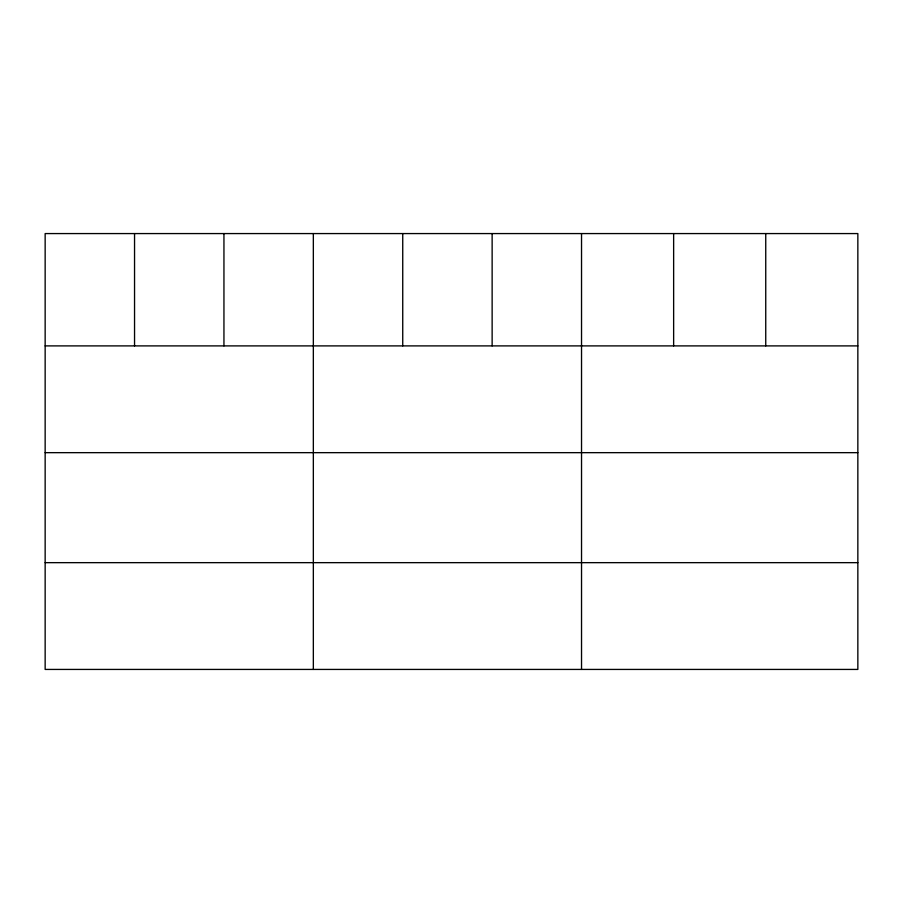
<?xml version="1.0" encoding="UTF-8"?>
<svg xmlns="http://www.w3.org/2000/svg" width="903" height="903" viewBox="0 0 903 903"><rect width="100%" height="100%" fill="white"/><g stroke="black" fill="none" stroke-linecap="round" stroke-linejoin="round"><path stroke-width="1.35" d="M857.85 345.894L857.85 669.428L45.15 669.428L45.15 233.572L857.85 233.572L857.85 345.894L45.15 345.894M45.15 452.663L857.85 452.663M45.15 562.659L857.85 562.659M765.744 233.572L765.744 345.894M673.638 233.572L673.638 345.894M581.532 233.572L581.532 669.428M492.135 233.572L492.135 345.894M402.738 233.572L402.738 345.894M313.341 233.572L313.341 669.428M223.944 233.572L223.944 345.894M134.547 233.572L134.547 345.894"/></g></svg>
